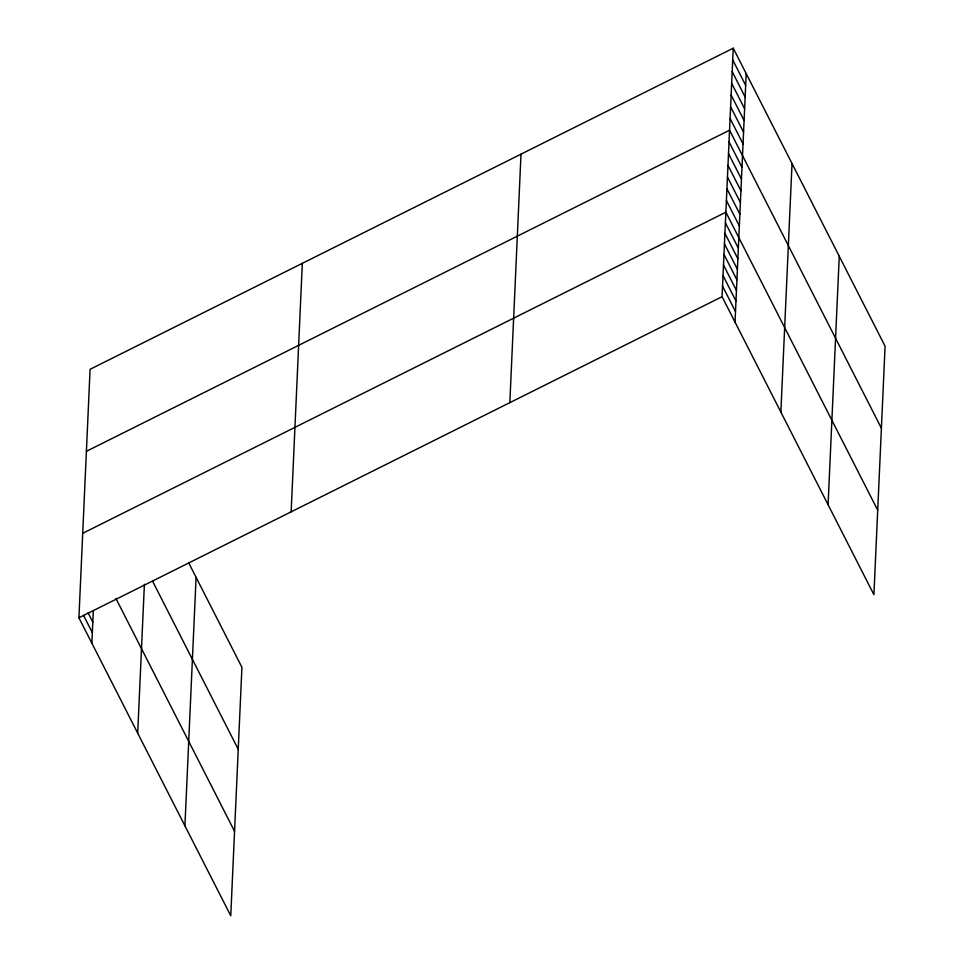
<?xml version="1.0" encoding="UTF-8"?>
<svg xmlns="http://www.w3.org/2000/svg" width="964" height="964" viewBox="0 0 964 964"><rect width="100%" height="100%" fill="white"/><g stroke="black" fill="none" stroke-linecap="round" stroke-linejoin="round"><path stroke-width="1.45" d="M188.667 562.783L241.928 667.305L230.758 915.8L78.915 617.791L90.086 369.296L733.243 48.2L885.085 346.209L873.914 594.704L722.072 296.695L733.243 48.2M91.869 643.217L93.291 611.525M137.695 733.17L144.395 584.244M184.919 825.847L196.09 577.352M291.152 511.836L302.322 263.341M509.836 402.663L521.006 154.168M735.026 322.109L746.196 73.613M780.864 412.062L792.034 163.567M828.088 504.75L839.258 256.255M86.399 451.309L729.555 130.2L881.397 428.209M82.711 533.309L725.88 212.213L877.71 510.209M78.915 617.791L722.072 296.695M732.724 59.913L745.666 85.326M732.194 71.625L745.148 97.051M731.664 83.35L744.618 108.763M731.134 95.062L744.088 120.476M730.616 106.775L743.569 132.189M730.085 118.488L743.039 143.901M729.037 141.913L741.979 167.338M728.507 153.638L741.461 179.051M727.977 165.35L740.93 190.764M727.459 177.063L740.4 202.476M726.928 188.775L739.882 214.189M726.398 200.488L739.352 225.913M725.398 222.768L738.352 248.182M724.928 233.324L737.87 258.75M724.446 243.892L737.4 269.305M723.976 254.448L736.93 279.861M723.506 265.016L736.448 290.429M723.024 275.571L735.978 300.985M722.554 286.139L735.508 311.553M152.601 581.244L238.241 749.305M115.885 598.415L234.553 831.317M88.037 612.73L92.809 622.093M83.482 615.261L92.339 632.649"/></g></svg>
